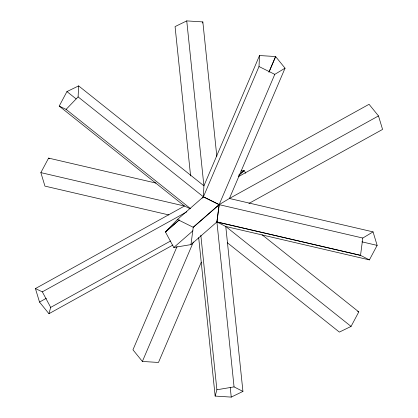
<?xml version="1.0" encoding="UTF-8"?>
<svg xmlns="http://www.w3.org/2000/svg" width="418" height="418" viewBox="0 0 418 418"><rect width="100%" height="100%" fill="white"/><g stroke="black" fill="none" stroke-linecap="round" stroke-linejoin="round"><path stroke-width="0.63" d="M59.204 106.099L66.101 109.385L78.109 96.908L78.631 85.899L66.948 91.579L59.199 106.094L184.484 206.017L190.237 208.754M202.061 198.216L203.388 196.821L203.906 185.822L186.752 20.9L202.845 21.914L216.822 156.322M259.008 66.54L259.526 55.537L275.614 56.55L285.045 68.186L229.43 198.477L219.163 204.642L193.226 227.282L190.974 244.598L173.81 247.493L165.45 231.964L177.446 219.471L203.394 196.826L259.008 66.54L274.783 74.357L285.045 68.186M190.974 244.603L216.905 221.958L225.777 226.488L242.931 391.415L234.064 386.885L216.911 221.963L219.157 204.642L274.783 74.357M238.281 176.72L369.057 104.291L378.489 115.927L229.43 198.477L373.06 231.88L377.14 245.382L369.402 259.897L360.53 255.361L216.911 221.958L219.173 204.648L203.394 196.821L78.109 96.908M373.055 231.88L362.793 238.046L360.53 255.361L216.911 221.963M202.531 23.063L202.845 21.914M35.425 288.577L39.517 302.078L48.943 313.709L50.682 307.392L42.333 291.858L35.425 288.572L184.484 206.027L40.859 172.624L48.598 158.103L155.998 183.084M242.931 391.415L231.243 397.1L215.15 396.081L216.895 389.769L200.828 235.235M177.039 246.542L132.955 349.809L142.376 361.439L158.474 362.463L201.272 262.196M259.526 55.537L203.916 185.822L78.631 85.899M142.381 361.439L193.388 241.965M227.335 242.733L339.374 332.096L351.063 326.411L358.801 311.896L262.034 234.723M238.814 175.21L244.196 170.507L245.69 173.282M362.793 238.046L219.168 204.653L193.226 227.282L177.451 219.471M173.81 247.493L192.897 230.825M238.814 175.21L244.201 170.513L241.019 171.046M42.333 291.858L186.82 211.842M39.517 302.078L46.367 298.28M50.682 307.392L170.617 240.977M48.948 313.709L172.869 245.073M248.935 203.43L382.575 129.423L378.489 115.927M186.752 20.9L175.069 26.585L190.603 175.926M216.895 389.769L234.059 386.885M361.889 241.834L377.14 245.387M369.397 259.897L225.777 226.488L351.063 326.411M168.872 214.936L44.945 186.12L40.859 172.624M357.651 311.347L358.801 311.896M203.388 196.831L219.163 204.642M48.598 158.103L49.705 158.668M66.943 91.584L76.113 98.894M66.101 109.385L190.368 208.493M230.229 387.361L231.243 397.1M198.681 237.654L215.15 396.081M275.619 56.555L268.952 72.162L275.614 56.55M179.155 219.993L165.45 231.964L179.155 219.993"/></g></svg>
